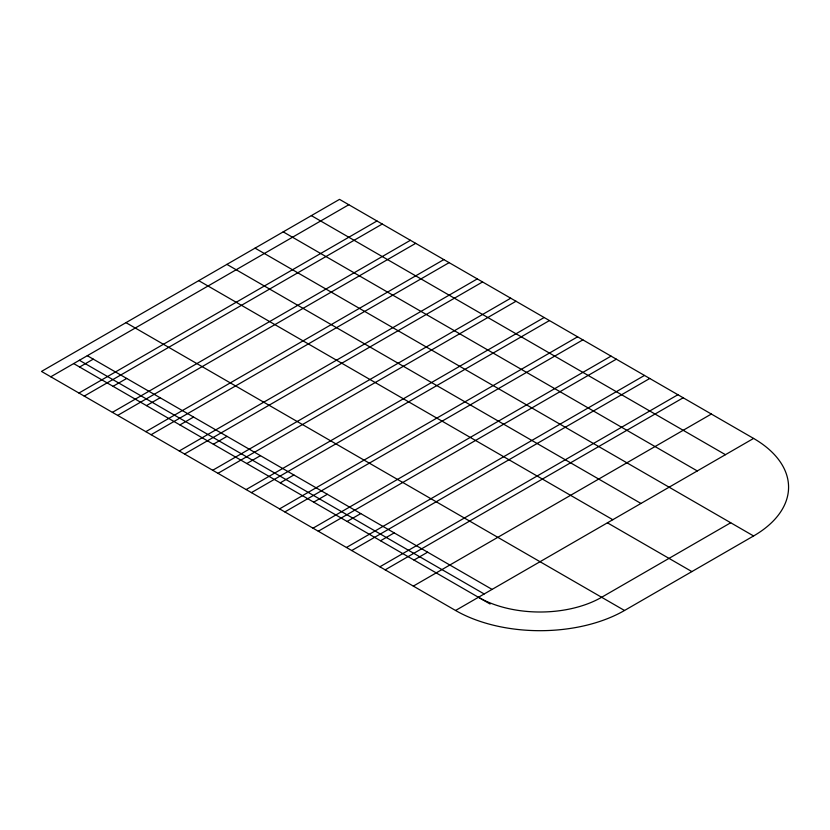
<?xml version="1.0" encoding="UTF-8"?>
<svg xmlns="http://www.w3.org/2000/svg" width="830" height="830" viewBox="0 0 830 830"><rect width="100%" height="100%" fill="white"/><g stroke="black" fill="none" stroke-linecap="round" stroke-linejoin="round"><path stroke-width="1.25" d="M50.796 376.789L348.818 204.73M79.618 367.016L93.251 359.141M78.954 393.046L376.976 220.988M84.235 396.097L382.257 224.038M113.046 386.313L126.689 378.439M112.392 412.354L410.414 240.285M117.673 415.405L415.695 243.335M146.485 405.621L160.128 397.746M145.831 431.662L443.853 259.593M151.112 434.702L449.134 262.643M179.923 424.929L193.566 417.054M179.27 450.96L477.292 278.901M184.55 454.01L482.572 281.951M213.362 444.237L227.005 436.362M212.708 470.268L510.73 298.209M217.979 473.318L516.011 301.249M246.801 463.534L260.444 455.66M246.137 489.576L544.169 317.506M251.417 492.626L549.45 320.556M280.239 482.842L293.882 474.968M279.575 508.883L577.607 336.814M284.856 511.923L582.888 339.864M313.678 502.15L327.321 494.275M313.014 528.181L611.046 356.122M318.295 531.231L616.327 359.172M347.116 521.448L360.749 513.583M346.452 547.489L644.485 375.43M351.733 550.539L649.755 378.47M380.555 540.755L394.188 532.881M379.891 566.797L677.913 394.727M385.172 569.847L683.194 397.778M413.994 560.063L427.626 552.189M413.33 586.105L711.352 414.035M455.566 610.486L753.588 438.427A119.468 68.973 0 0 1 753.588 535.962L624.513 610.486A119.468 68.973 0 0 1 455.566 610.486L41.5 371.425L339.522 199.366L753.588 438.427M730.711 522.755L601.636 597.278A87.109 50.288 0 0 1 478.443 597.278M311.364 215.624L725.441 454.684M283.206 231.871L697.283 470.942M255.049 248.129L753.588 535.962M226.891 264.386L640.967 503.457M198.733 280.644L612.81 519.715M607.415 522.817L691.888 571.59M125.973 322.652L624.513 610.486M87.316 355.707L492.086 589.404M79.389 360.282L484.17 593.969M73.673 363.582L490.105 604.012"/></g></svg>
